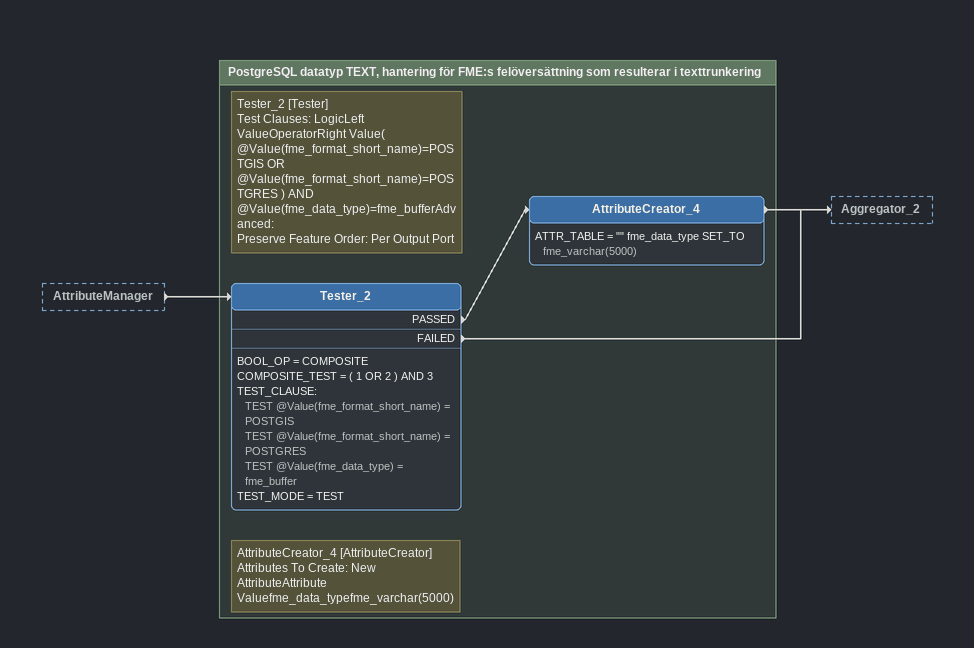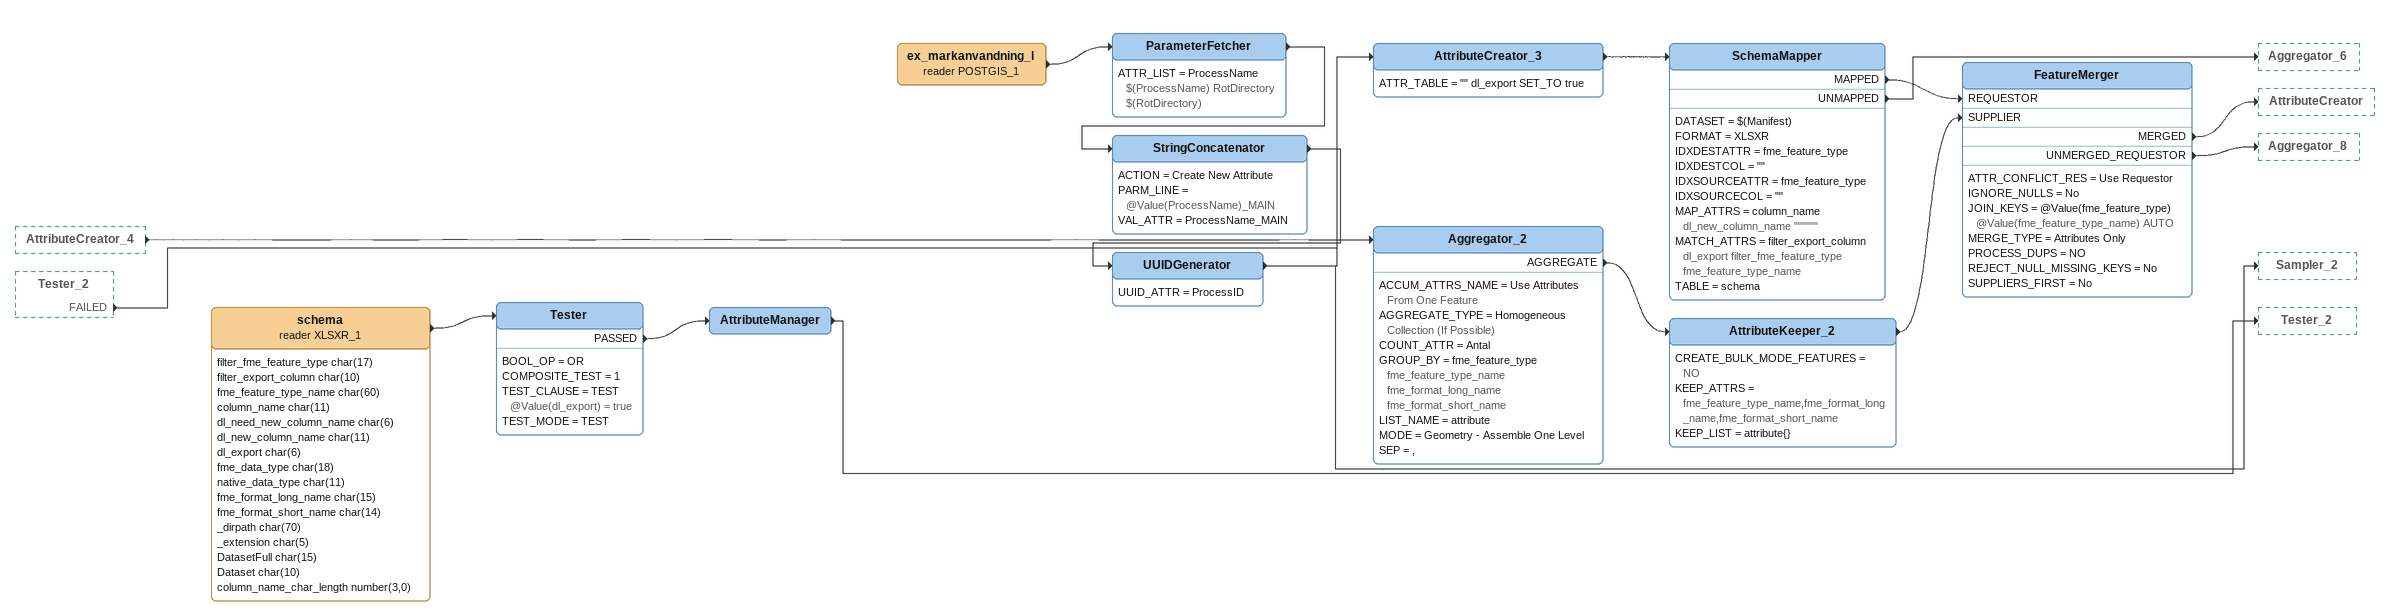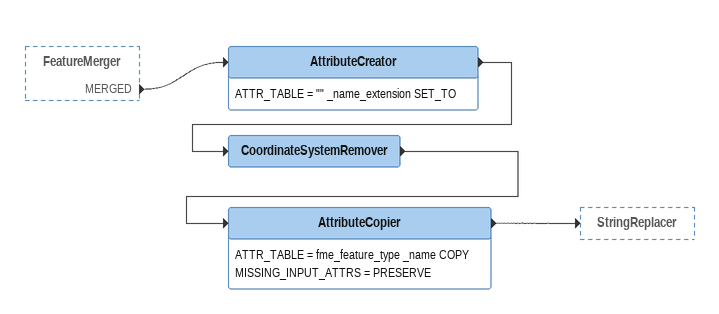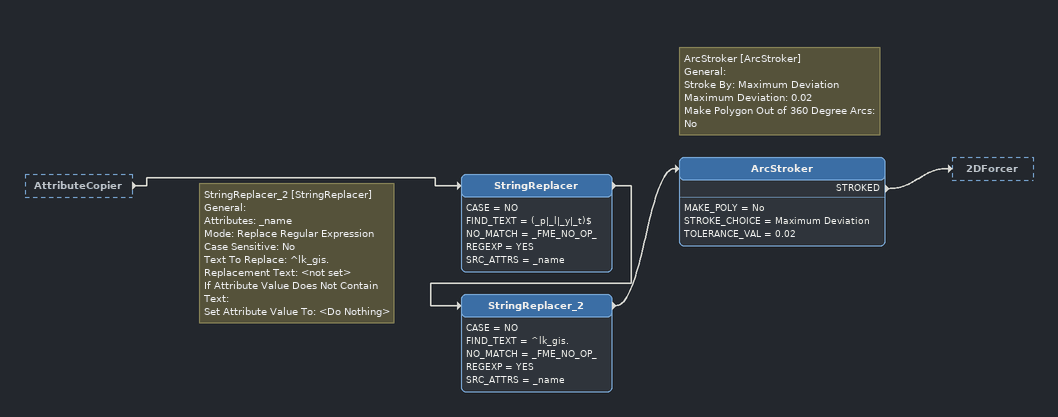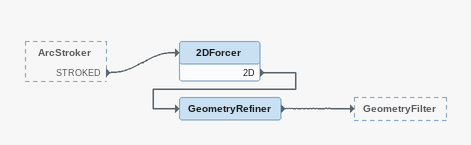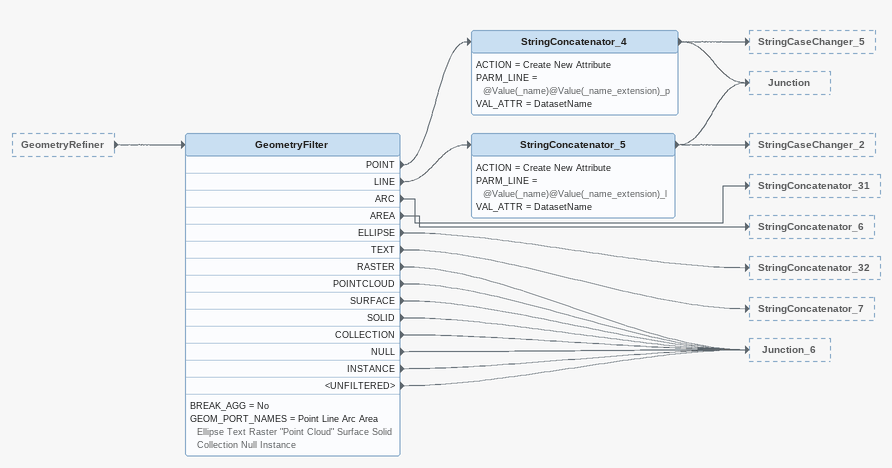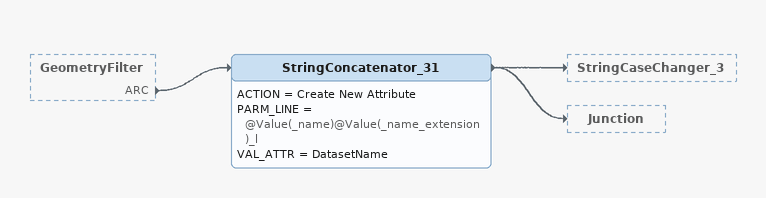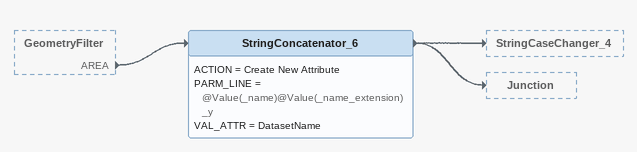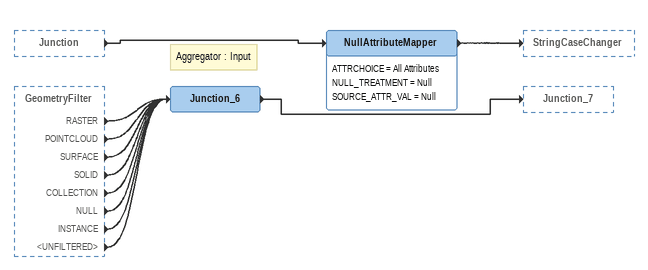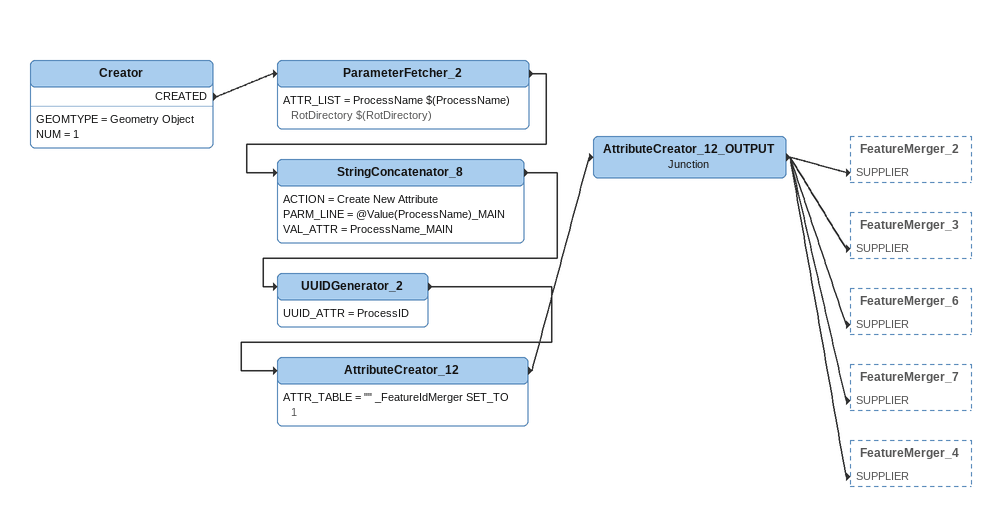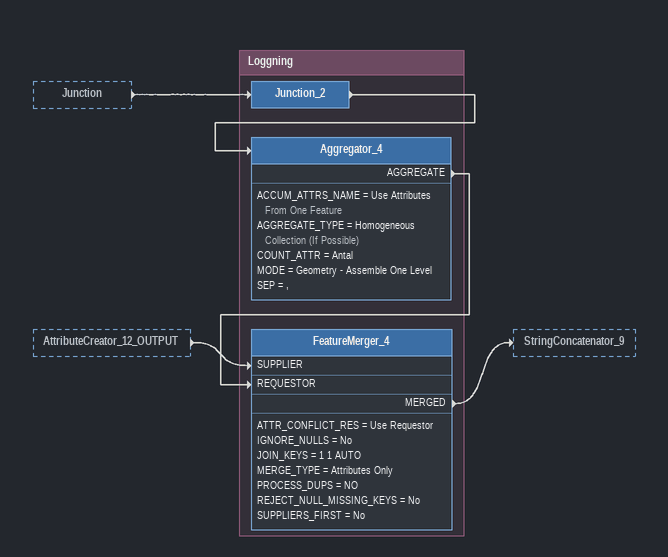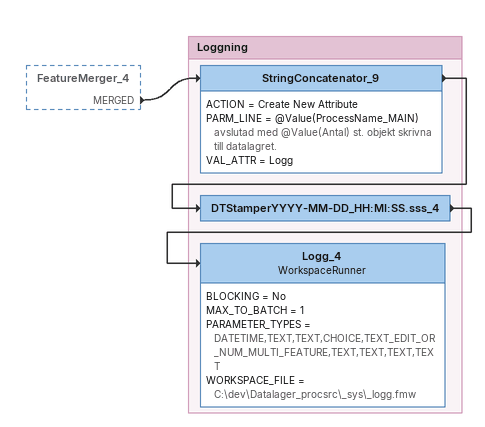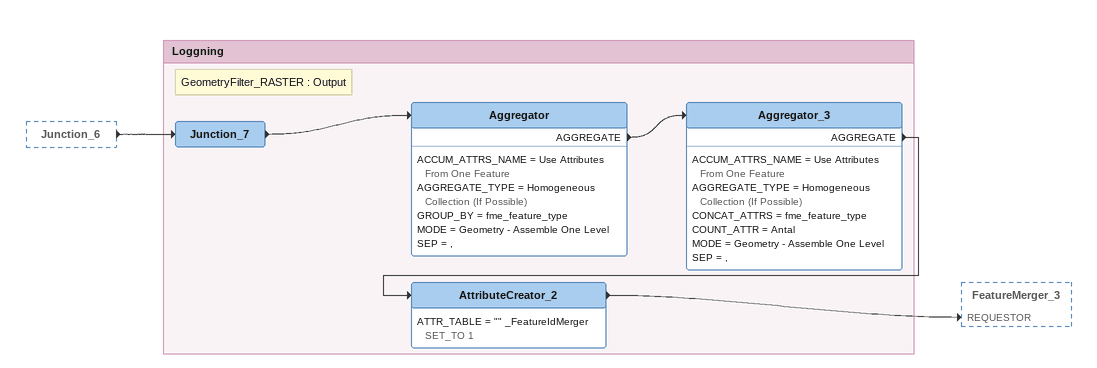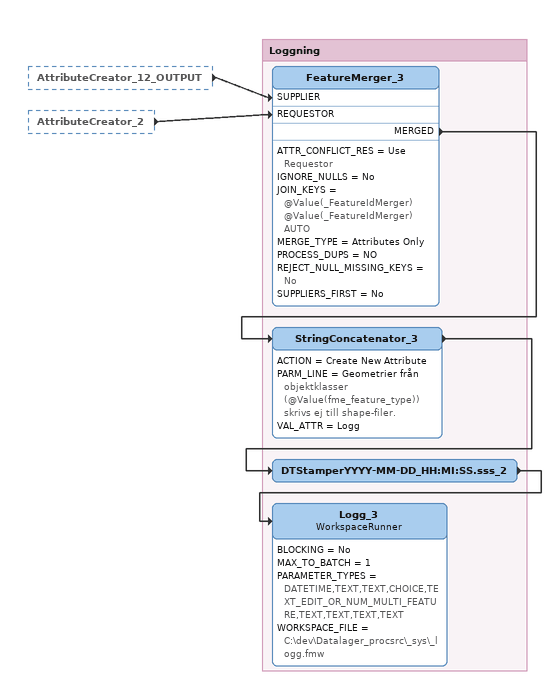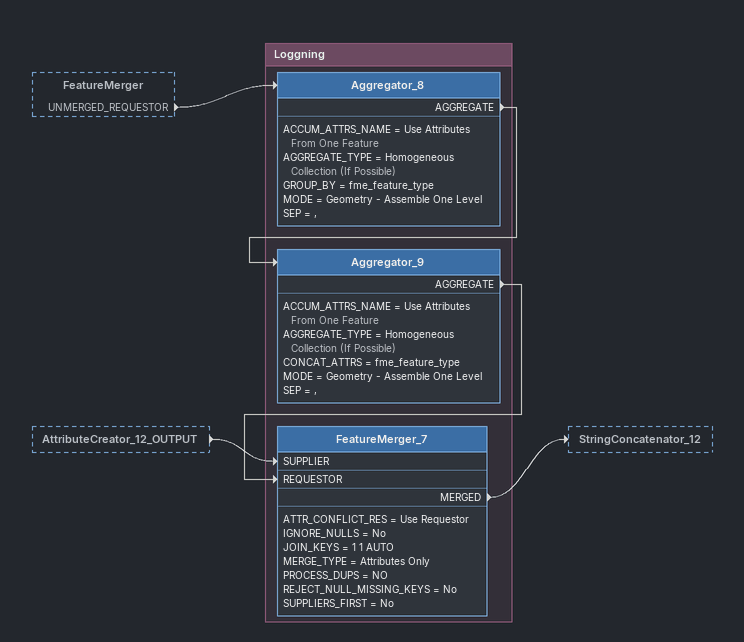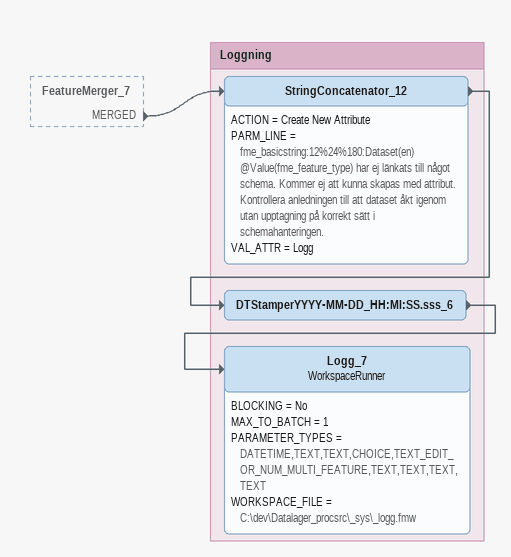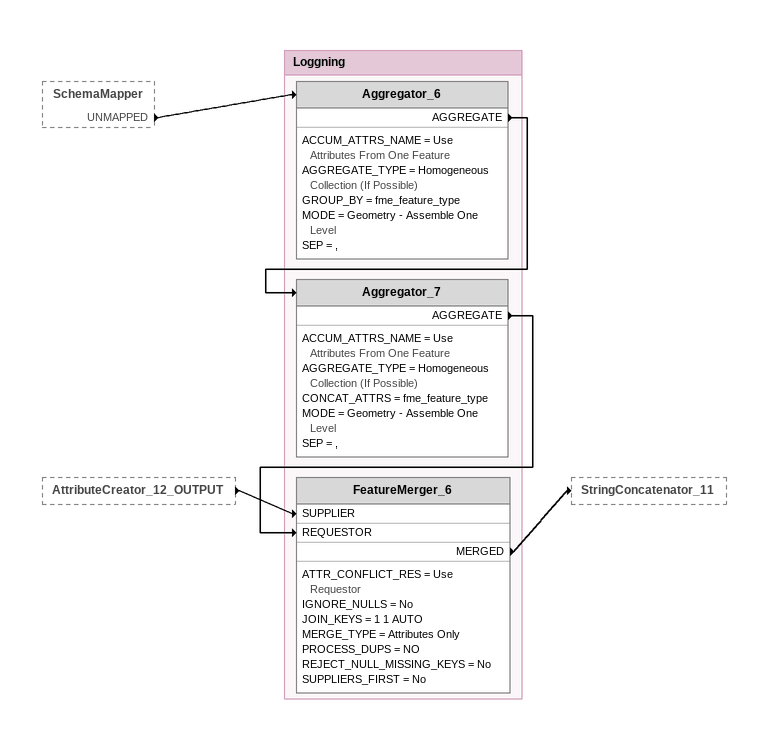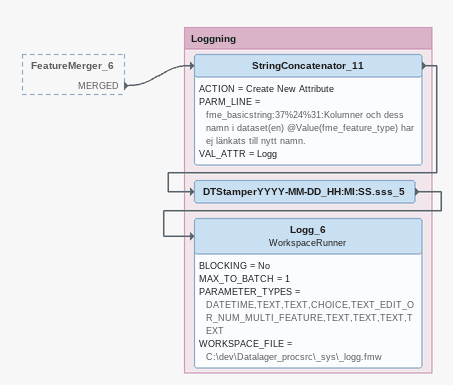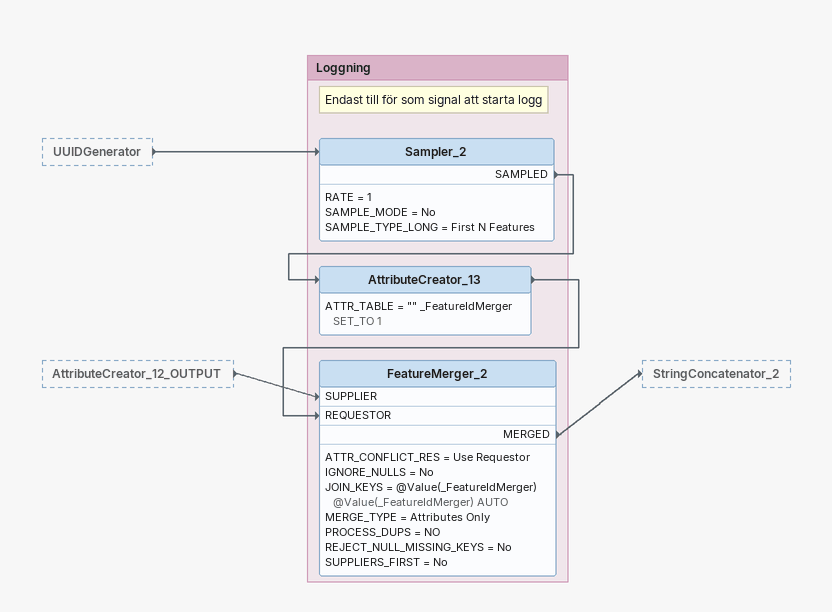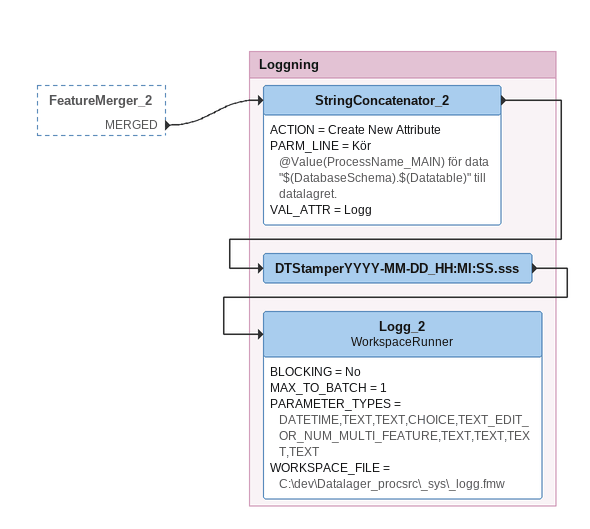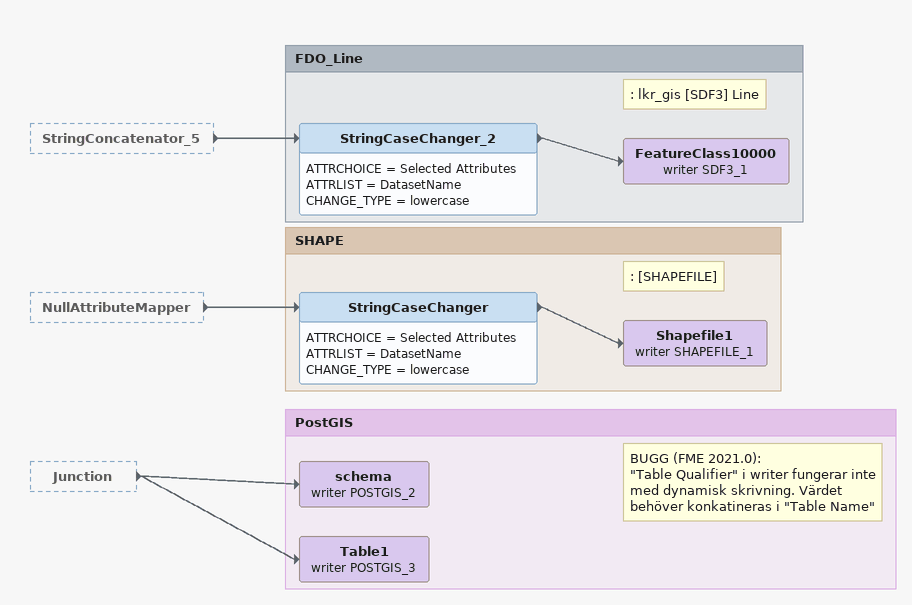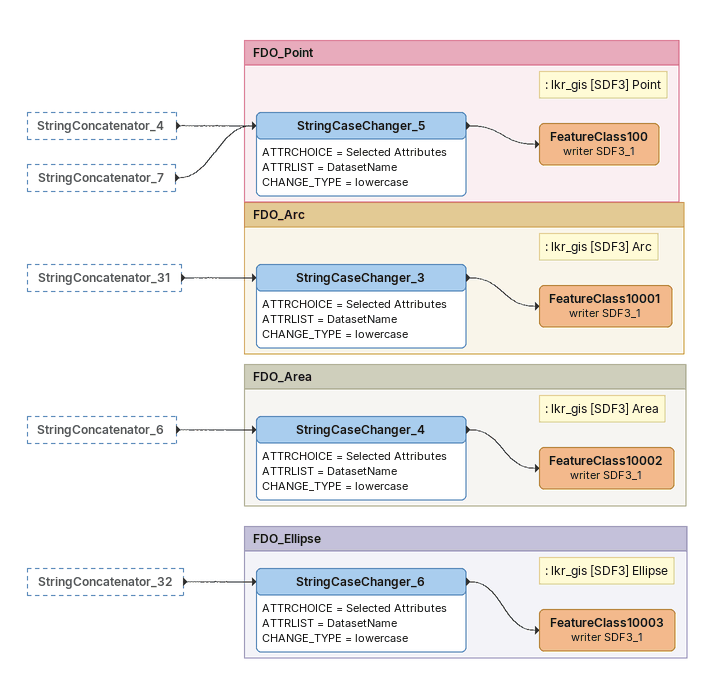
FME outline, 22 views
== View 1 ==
AttributeManager [outside]
    -> Tester_2

Bookmark: PostgreSQL datatyp TEXT, hantering för FME:s felöversättning som resulterar i texttrunkering
Note: Tester_2 [Tester] / Test Clauses: LogicLeft ValueOperatorRight Value( @Value(fme_format_short_name)=POSTGIS OR @Value(fme_format_short_name)=POSTGRES ) AND @Value(fme_data_type)=fme_bufferAdvanced: / Preserve Feature Order: Per Output Port
Tester_2
    BOOL_OP = COMPOSITE
    COMPOSITE_TEST = ( 1 OR 2 ) AND 3
    TEST_CLAUSE:
      TEST @Value(fme_format_short_name) = POSTGIS
      TEST @Value(fme_format_short_name) = POSTGRES
      TEST @Value(fme_data_type) = fme_buffer
    TEST_MODE = TEST
    PASSED -> AttributeCreator_4
    FAILED -> Aggregator_2
Note: AttributeCreator_4 [AttributeCreator] / Attributes To Create: New AttributeAttribute Valuefme_data_typefme_varchar(5000)
AttributeCreator_4
    ATTR_TABLE = "" fme_data_type SET_TO fme_varchar(5000)
    -> Aggregator_2

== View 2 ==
AttributeCreator_4 [outside]
    -> Aggregator_2
Tester_2 [outside]
    FAILED -> Aggregator_2
schema (reader XLSXR_1)
    attributes: filter_fme_feature_type char(17), filter_export_column char(10), fme_feature_type_name char(60), column_name char(11), dl_need_new_column_name char(6), dl_new_column_name char(11), dl_export char(6), fme_data_type char(18), native_data_type char(11), fme_format_long_name char(15), fme_format_short_name char(14), _dirpath char(70), _extension char(5), DatasetFull char(15), Dataset char(10), column_name_char_length number(3,0)
    -> Tester
Tester
    BOOL_OP = OR
    COMPOSITE_TEST = 1
    TEST_CLAUSE = TEST @Value(dl_export) = true
    TEST_MODE = TEST
    PASSED -> AttributeManager
AttributeManager
    -> Tester_2
Aggregator_2
    ACCUM_ATTRS_NAME = Use Attributes From One Feature
    AGGREGATE_TYPE = Homogeneous Collection (If Possible)
    COUNT_ATTR = Antal
    GROUP_BY = fme_feature_type fme_feature_type_name fme_format_long_name fme_format_short_name
    LIST_NAME = attribute
    MODE = Geometry - Assemble One Level
    SEP = ,
    AGGREGATE -> AttributeKeeper_2
AttributeKeeper_2
    CREATE_BULK_MODE_FEATURES = NO
    KEEP_ATTRS = fme_feature_type_name,fme_format_long_name,fme_format_short_name
    KEEP_LIST = attribute{}
    -> FeatureMerger [SUPPLIER]
ex_markanvandning_l (reader POSTGIS_1)
    -> ParameterFetcher
ParameterFetcher
    ATTR_LIST = ProcessName $(ProcessName) RotDirectory $(RotDirectory)
    -> StringConcatenator
StringConcatenator
    ACTION = Create New Attribute
    PARM_LINE = @Value(ProcessName)_MAIN
    VAL_ATTR = ProcessName_MAIN
    -> UUIDGenerator
UUIDGenerator
    UUID_ATTR = ProcessID
    -> AttributeCreator_3
    -> Sampler_2
AttributeCreator_3
    ATTR_TABLE = "" dl_export SET_TO true
    -> SchemaMapper
SchemaMapper
    DATASET = $(Manifest)
    FORMAT = XLSXR
    IDXDESTATTR = fme_feature_type
    IDXDESTCOL = ""
    IDXSOURCEATTR = fme_feature_type
    IDXSOURCECOL = ""
    MAP_ATTRS = column_name dl_new_column_name """"""
    MATCH_ATTRS = filter_export_column dl_export filter_fme_feature_type fme_feature_type_name
    TABLE = schema
    MAPPED -> FeatureMerger [REQUESTOR]
    UNMAPPED -> Aggregator_6
FeatureMerger
    ATTR_CONFLICT_RES = Use Requestor
    IGNORE_NULLS = No
    JOIN_KEYS = @Value(fme_feature_type) @Value(fme_feature_type_name) AUTO
    MERGE_TYPE = Attributes Only
    PROCESS_DUPS = NO
    REJECT_NULL_MISSING_KEYS = No
    SUPPLIERS_FIRST = No
    MERGED -> AttributeCreator
    UNMERGED_REQUESTOR -> Aggregator_8

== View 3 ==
FeatureMerger [outside]
    MERGED -> AttributeCreator
AttributeCreator
    ATTR_TABLE = "" _name_extension SET_TO
    -> CoordinateSystemRemover
CoordinateSystemRemover
    -> AttributeCopier
AttributeCopier
    ATTR_TABLE = fme_feature_type _name COPY
    MISSING_INPUT_ATTRS = PRESERVE
    -> StringReplacer

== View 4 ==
AttributeCopier [outside]
    -> StringReplacer
StringReplacer
    CASE = NO
    FIND_TEXT = (_p|_l|_y|_t)$
    NO_MATCH = _FME_NO_OP_
    REGEXP = YES
    SRC_ATTRS = _name
    -> StringReplacer_2
Note: StringReplacer_2 [StringReplacer] / General: / Attributes: _name / Mode: Replace Regular Expression / Case Sensitive: No / Text To Replace: ^lk_gis. / Replacement Text: <not set> / If Attribute Value Does Not Contain Text: / Set Attribute Value To: <Do Nothing>
StringReplacer_2
    CASE = NO
    FIND_TEXT = ^lk_gis.
    NO_MATCH = _FME_NO_OP_
    REGEXP = YES
    SRC_ATTRS = _name
    -> ArcStroker
Note: ArcStroker [ArcStroker] / General: / Stroke By: Maximum Deviation / Maximum Deviation: 0.02 / Make Polygon Out of 360 Degree Arcs: No
ArcStroker
    MAKE_POLY = No
    STROKE_CHOICE = Maximum Deviation
    TOLERANCE_VAL = 0.02
    STROKED -> 2DForcer

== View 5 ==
ArcStroker [outside]
    STROKED -> 2DForcer
2DForcer
    2D -> GeometryRefiner
GeometryRefiner
    -> GeometryFilter

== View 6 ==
GeometryRefiner [outside]
    -> GeometryFilter
GeometryFilter
    BREAK_AGG = No
    GEOM_PORT_NAMES = Point Line Arc Area Ellipse Text Raster "Point Cloud" Surface Solid Collection Null Instance
    POINT -> StringConcatenator_4
    LINE -> StringConcatenator_5
    ARC -> StringConcatenator_31
    AREA -> StringConcatenator_6
    ELLIPSE -> StringConcatenator_32
    TEXT -> StringConcatenator_7
    RASTER -> Junction_6
    POINTCLOUD -> Junction_6
    SURFACE -> Junction_6
    SOLID -> Junction_6
    COLLECTION -> Junction_6
    NULL -> Junction_6
    INSTANCE -> Junction_6
    <UNFILTERED> -> Junction_6
StringConcatenator_4
    ACTION = Create New Attribute
    PARM_LINE = @Value(_name)@Value(_name_extension)_p
    VAL_ATTR = DatasetName
    -> StringCaseChanger_5
    -> Junction
StringConcatenator_5
    ACTION = Create New Attribute
    PARM_LINE = @Value(_name)@Value(_name_extension)_l
    VAL_ATTR = DatasetName
    -> StringCaseChanger_2
    -> Junction

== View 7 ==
GeometryFilter [outside]
    ARC -> StringConcatenator_31
StringConcatenator_31
    ACTION = Create New Attribute
    PARM_LINE = @Value(_name)@Value(_name_extension)_l
    VAL_ATTR = DatasetName
    -> StringCaseChanger_3
    -> Junction

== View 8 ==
GeometryFilter [outside]
    AREA -> StringConcatenator_6
StringConcatenator_6
    ACTION = Create New Attribute
    PARM_LINE = @Value(_name)@Value(_name_extension)_y
    VAL_ATTR = DatasetName
    -> StringCaseChanger_4
    -> Junction

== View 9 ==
Junction [outside]
    -> NullAttributeMapper
GeometryFilter [outside]
    RASTER -> Junction_6
    POINTCLOUD -> Junction_6
    SURFACE -> Junction_6
    SOLID -> Junction_6
    COLLECTION -> Junction_6
    NULL -> Junction_6
    INSTANCE -> Junction_6
    <UNFILTERED> -> Junction_6
NullAttributeMapper
    ATTRCHOICE = All Attributes
    NULL_TREATMENT = Null
    SOURCE_ATTR_VAL = Null
    -> StringCaseChanger
Note: Aggregator : Input
Junction_6
    -> Junction_7

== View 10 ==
Creator
    GEOMTYPE = Geometry Object
    NUM = 1
    CREATED -> ParameterFetcher_2
ParameterFetcher_2
    ATTR_LIST = ProcessName $(ProcessName) RotDirectory $(RotDirectory)
    -> StringConcatenator_8
StringConcatenator_8
    ACTION = Create New Attribute
    PARM_LINE = @Value(ProcessName)_MAIN
    VAL_ATTR = ProcessName_MAIN
    -> UUIDGenerator_2
UUIDGenerator_2
    UUID_ATTR = ProcessID
    -> AttributeCreator_12
AttributeCreator_12
    ATTR_TABLE = "" _FeatureIdMerger SET_TO 1
    -> AttributeCreator_12_OUTPUT
AttributeCreator_12_OUTPUT: Junction
    -> FeatureMerger_2 [SUPPLIER]
    -> FeatureMerger_3 [SUPPLIER]
    -> FeatureMerger_6 [SUPPLIER]
    -> FeatureMerger_7 [SUPPLIER]
    -> FeatureMerger_4 [SUPPLIER]

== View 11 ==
Junction [outside]
    -> Junction_2
AttributeCreator_12_OUTPUT [outside]
    -> FeatureMerger_4 [SUPPLIER]

Bookmark: Loggning
Junction_2
    -> Aggregator_4
Aggregator_4
    ACCUM_ATTRS_NAME = Use Attributes From One Feature
    AGGREGATE_TYPE = Homogeneous Collection (If Possible)
    COUNT_ATTR = Antal
    MODE = Geometry - Assemble One Level
    SEP = ,
    AGGREGATE -> FeatureMerger_4 [REQUESTOR]
FeatureMerger_4
    ATTR_CONFLICT_RES = Use Requestor
    IGNORE_NULLS = No
    JOIN_KEYS = 1 1 AUTO
    MERGE_TYPE = Attributes Only
    PROCESS_DUPS = NO
    REJECT_NULL_MISSING_KEYS = No
    SUPPLIERS_FIRST = No
    MERGED -> StringConcatenator_9

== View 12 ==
FeatureMerger_4 [outside]
    MERGED -> StringConcatenator_9

Bookmark: Loggning
StringConcatenator_9
    ACTION = Create New Attribute
    PARM_LINE = @Value(ProcessName_MAIN) avslutad med @Value(Antal) st. objekt skrivna till datalagret.
    VAL_ATTR = Logg
    -> DTStamperYYYY-MM-DD_HH:MI:SS.sss_4
DTStamperYYYY-MM-DD_HH:MI:SS.sss_4
    -> Logg_4
Logg_4: WorkspaceRunner
    BLOCKING = No
    MAX_TO_BATCH = 1
    PARAMETER_TYPES = DATETIME,TEXT,TEXT,CHOICE,TEXT_EDIT_OR_NUM_MULTI_FEATURE,TEXT,TEXT,TEXT,TEXT
    WORKSPACE_FILE = C:\dev\Datalager_procsrc\_sys\_logg.fmw

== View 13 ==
Junction_6 [outside]
    -> Junction_7

Bookmark: Loggning
Note: GeometryFilter_RASTER : Output
Junction_7
    -> Aggregator
Aggregator
    ACCUM_ATTRS_NAME = Use Attributes From One Feature
    AGGREGATE_TYPE = Homogeneous Collection (If Possible)
    GROUP_BY = fme_feature_type
    MODE = Geometry - Assemble One Level
    SEP = ,
    AGGREGATE -> Aggregator_3
Aggregator_3
    ACCUM_ATTRS_NAME = Use Attributes From One Feature
    AGGREGATE_TYPE = Homogeneous Collection (If Possible)
    CONCAT_ATTRS = fme_feature_type
    COUNT_ATTR = Antal
    MODE = Geometry - Assemble One Level
    SEP = ,
    AGGREGATE -> AttributeCreator_2
AttributeCreator_2
    ATTR_TABLE = "" _FeatureIdMerger SET_TO 1
    -> FeatureMerger_3 [REQUESTOR]

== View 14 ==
AttributeCreator_12_OUTPUT [outside]
    -> FeatureMerger_3 [SUPPLIER]
AttributeCreator_2 [outside]
    -> FeatureMerger_3 [REQUESTOR]

Bookmark: Loggning
FeatureMerger_3
    ATTR_CONFLICT_RES = Use Requestor
    IGNORE_NULLS = No
    JOIN_KEYS = @Value(_FeatureIdMerger) @Value(_FeatureIdMerger) AUTO
    MERGE_TYPE = Attributes Only
    PROCESS_DUPS = NO
    REJECT_NULL_MISSING_KEYS = No
    SUPPLIERS_FIRST = No
    MERGED -> StringConcatenator_3
StringConcatenator_3
    ACTION = Create New Attribute
    PARM_LINE = Geometrier från objektklasser (@Value(fme_feature_type)) skrivs ej till shape-filer.
    VAL_ATTR = Logg
    -> DTStamperYYYY-MM-DD_HH:MI:SS.sss_2
DTStamperYYYY-MM-DD_HH:MI:SS.sss_2
    -> Logg_3
Logg_3: WorkspaceRunner
    BLOCKING = No
    MAX_TO_BATCH = 1
    PARAMETER_TYPES = DATETIME,TEXT,TEXT,CHOICE,TEXT_EDIT_OR_NUM_MULTI_FEATURE,TEXT,TEXT,TEXT,TEXT
    WORKSPACE_FILE = C:\dev\Datalager_procsrc\_sys\_logg.fmw

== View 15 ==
FeatureMerger [outside]
    UNMERGED_REQUESTOR -> Aggregator_8
AttributeCreator_12_OUTPUT [outside]
    -> FeatureMerger_7 [SUPPLIER]

Bookmark: Loggning
Aggregator_8
    ACCUM_ATTRS_NAME = Use Attributes From One Feature
    AGGREGATE_TYPE = Homogeneous Collection (If Possible)
    GROUP_BY = fme_feature_type
    MODE = Geometry - Assemble One Level
    SEP = ,
    AGGREGATE -> Aggregator_9
Aggregator_9
    ACCUM_ATTRS_NAME = Use Attributes From One Feature
    AGGREGATE_TYPE = Homogeneous Collection (If Possible)
    CONCAT_ATTRS = fme_feature_type
    MODE = Geometry - Assemble One Level
    SEP = ,
    AGGREGATE -> FeatureMerger_7 [REQUESTOR]
FeatureMerger_7
    ATTR_CONFLICT_RES = Use Requestor
    IGNORE_NULLS = No
    JOIN_KEYS = 1 1 AUTO
    MERGE_TYPE = Attributes Only
    PROCESS_DUPS = NO
    REJECT_NULL_MISSING_KEYS = No
    SUPPLIERS_FIRST = No
    MERGED -> StringConcatenator_12

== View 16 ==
FeatureMerger_7 [outside]
    MERGED -> StringConcatenator_12

Bookmark: Loggning
StringConcatenator_12
    ACTION = Create New Attribute
    PARM_LINE = fme_basicstring:12%24%180:Dataset(en) @Value(fme_feature_type) har ej länkats till något schema. Kommer ej att kunna skapas med attribut. Kontrollera anledningen till att dataset åkt igenom utan upptagning på korrekt sätt i schemahanteringen.
    VAL_ATTR = Logg
    -> DTStamperYYYY-MM-DD_HH:MI:SS.sss_6
DTStamperYYYY-MM-DD_HH:MI:SS.sss_6
    -> Logg_7
Logg_7: WorkspaceRunner
    BLOCKING = No
    MAX_TO_BATCH = 1
    PARAMETER_TYPES = DATETIME,TEXT,TEXT,CHOICE,TEXT_EDIT_OR_NUM_MULTI_FEATURE,TEXT,TEXT,TEXT,TEXT
    WORKSPACE_FILE = C:\dev\Datalager_procsrc\_sys\_logg.fmw

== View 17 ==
SchemaMapper [outside]
    UNMAPPED -> Aggregator_6
AttributeCreator_12_OUTPUT [outside]
    -> FeatureMerger_6 [SUPPLIER]

Bookmark: Loggning
Aggregator_6
    ACCUM_ATTRS_NAME = Use Attributes From One Feature
    AGGREGATE_TYPE = Homogeneous Collection (If Possible)
    GROUP_BY = fme_feature_type
    MODE = Geometry - Assemble One Level
    SEP = ,
    AGGREGATE -> Aggregator_7
Aggregator_7
    ACCUM_ATTRS_NAME = Use Attributes From One Feature
    AGGREGATE_TYPE = Homogeneous Collection (If Possible)
    CONCAT_ATTRS = fme_feature_type
    MODE = Geometry - Assemble One Level
    SEP = ,
    AGGREGATE -> FeatureMerger_6 [REQUESTOR]
FeatureMerger_6
    ATTR_CONFLICT_RES = Use Requestor
    IGNORE_NULLS = No
    JOIN_KEYS = 1 1 AUTO
    MERGE_TYPE = Attributes Only
    PROCESS_DUPS = NO
    REJECT_NULL_MISSING_KEYS = No
    SUPPLIERS_FIRST = No
    MERGED -> StringConcatenator_11

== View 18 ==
FeatureMerger_6 [outside]
    MERGED -> StringConcatenator_11

Bookmark: Loggning
StringConcatenator_11
    ACTION = Create New Attribute
    PARM_LINE = fme_basicstring:37%24%31:Kolumner och dess namn i dataset(en) @Value(fme_feature_type) har ej länkats till nytt namn.
    VAL_ATTR = Logg
    -> DTStamperYYYY-MM-DD_HH:MI:SS.sss_5
DTStamperYYYY-MM-DD_HH:MI:SS.sss_5
    -> Logg_6
Logg_6: WorkspaceRunner
    BLOCKING = No
    MAX_TO_BATCH = 1
    PARAMETER_TYPES = DATETIME,TEXT,TEXT,CHOICE,TEXT_EDIT_OR_NUM_MULTI_FEATURE,TEXT,TEXT,TEXT,TEXT
    WORKSPACE_FILE = C:\dev\Datalager_procsrc\_sys\_logg.fmw

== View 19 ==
UUIDGenerator [outside]
    -> Sampler_2
AttributeCreator_12_OUTPUT [outside]
    -> FeatureMerger_2 [SUPPLIER]

Bookmark: Loggning
Note: Endast till för som signal att starta logg
Sampler_2
    RATE = 1
    SAMPLE_MODE = No
    SAMPLE_TYPE_LONG = First N Features
    SAMPLED -> AttributeCreator_13
AttributeCreator_13
    ATTR_TABLE = "" _FeatureIdMerger SET_TO 1
    -> FeatureMerger_2 [REQUESTOR]
FeatureMerger_2
    ATTR_CONFLICT_RES = Use Requestor
    IGNORE_NULLS = No
    JOIN_KEYS = @Value(_FeatureIdMerger) @Value(_FeatureIdMerger) AUTO
    MERGE_TYPE = Attributes Only
    PROCESS_DUPS = NO
    REJECT_NULL_MISSING_KEYS = No
    SUPPLIERS_FIRST = No
    MERGED -> StringConcatenator_2

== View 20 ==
FeatureMerger_2 [outside]
    MERGED -> StringConcatenator_2

Bookmark: Loggning
StringConcatenator_2
    ACTION = Create New Attribute
    PARM_LINE = Kör @Value(ProcessName_MAIN) för data "$(DatabaseSchema).$(Datatable)" till datalagret.
    VAL_ATTR = Logg
    -> DTStamperYYYY-MM-DD_HH:MI:SS.sss
DTStamperYYYY-MM-DD_HH:MI:SS.sss
    -> Logg_2
Logg_2: WorkspaceRunner
    BLOCKING = No
    MAX_TO_BATCH = 1
    PARAMETER_TYPES = DATETIME,TEXT,TEXT,CHOICE,TEXT_EDIT_OR_NUM_MULTI_FEATURE,TEXT,TEXT,TEXT,TEXT
    WORKSPACE_FILE = C:\dev\Datalager_procsrc\_sys\_logg.fmw

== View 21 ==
StringConcatenator_5 [outside]
    -> StringCaseChanger_2
NullAttributeMapper [outside]
    -> StringCaseChanger
Junction [outside]
    -> schema (writer POSTGIS_2)
    -> Table1 (writer POSTGIS_3)

Bookmark: FDO_Line
StringCaseChanger_2
    ATTRCHOICE = Selected Attributes
    ATTRLIST = DatasetName
    CHANGE_TYPE = lowercase
    -> FeatureClass10000 (writer SDF3_1)
Note: : lkr_gis [SDF3] Line
FeatureClass10000 (writer SDF3_1)

Bookmark: SHAPE
StringCaseChanger
    ATTRCHOICE = Selected Attributes
    ATTRLIST = DatasetName
    CHANGE_TYPE = lowercase
    -> Shapefile1 (writer SHAPEFILE_1)
Note: : [SHAPEFILE]
Shapefile1 (writer SHAPEFILE_1)

Bookmark: PostGIS
Note: BUGG (FME 2021.0): / "Table Qualifier" i writer fungerar inte med dynamisk skrivning. Värdet behöver konkatineras i "Table Name"
schema (writer POSTGIS_2)
Table1 (writer POSTGIS_3)

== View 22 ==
StringConcatenator_4 [outside]
    -> StringCaseChanger_5
StringConcatenator_7 [outside]
    -> StringCaseChanger_5
StringConcatenator_31 [outside]
    -> StringCaseChanger_3
StringConcatenator_6 [outside]
    -> StringCaseChanger_4
StringConcatenator_32 [outside]
    -> StringCaseChanger_6

Bookmark: FDO_Arc
StringCaseChanger_3
    ATTRCHOICE = Selected Attributes
    ATTRLIST = DatasetName
    CHANGE_TYPE = lowercase
    -> FeatureClass10001 (writer SDF3_1)
Note: : lkr_gis [SDF3] Arc
FeatureClass10001 (writer SDF3_1)

Bookmark: FDO_Area
StringCaseChanger_4
    ATTRCHOICE = Selected Attributes
    ATTRLIST = DatasetName
    CHANGE_TYPE = lowercase
    -> FeatureClass10002 (writer SDF3_1)
Note: : lkr_gis [SDF3] Area
FeatureClass10002 (writer SDF3_1)

Bookmark: FDO_Ellipse
StringCaseChanger_6
    ATTRCHOICE = Selected Attributes
    ATTRLIST = DatasetName
    CHANGE_TYPE = lowercase
    -> FeatureClass10003 (writer SDF3_1)
Note: : lkr_gis [SDF3] Ellipse
FeatureClass10003 (writer SDF3_1)

Bookmark: FDO_Point
StringCaseChanger_5
    ATTRCHOICE = Selected Attributes
    ATTRLIST = DatasetName
    CHANGE_TYPE = lowercase
    -> FeatureClass100 (writer SDF3_1)
Note: : lkr_gis [SDF3] Point
FeatureClass100 (writer SDF3_1)
